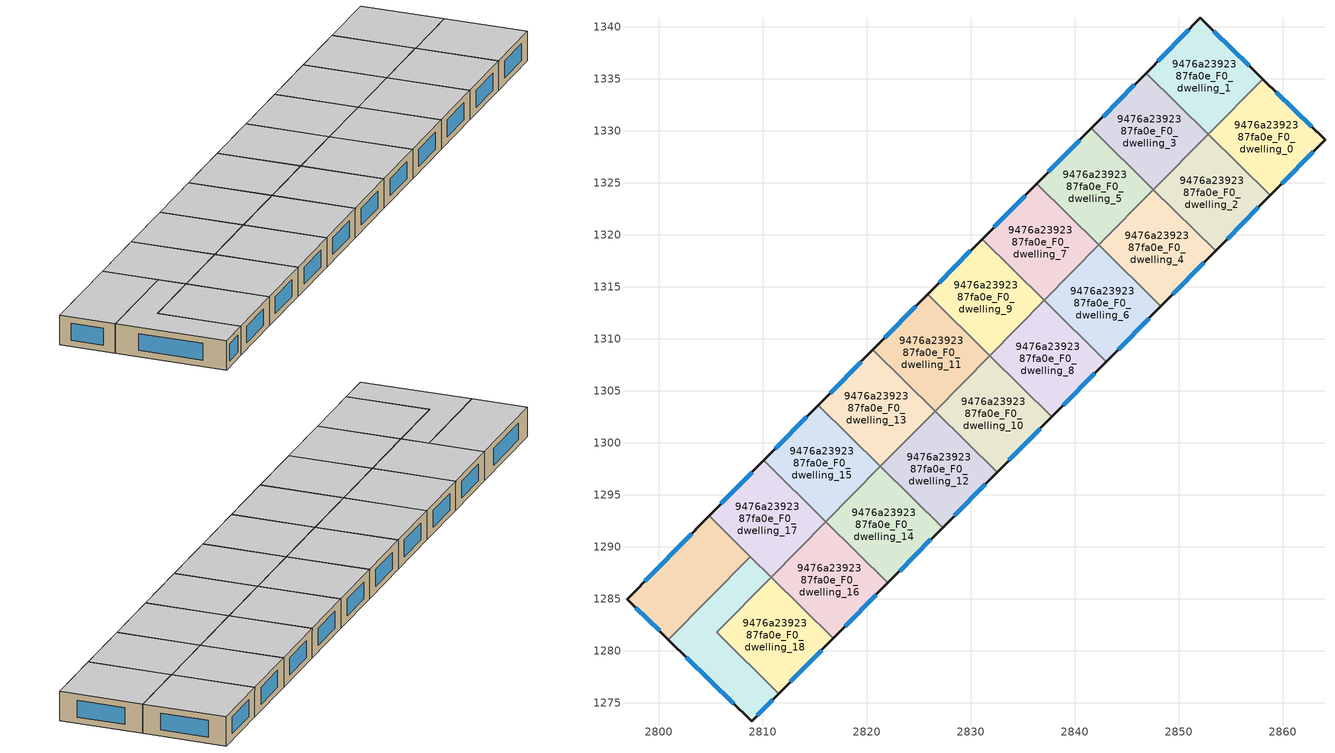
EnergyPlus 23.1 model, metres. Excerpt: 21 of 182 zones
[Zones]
9476a2392387fa0e_F0_dwelling_0
 floor ground (EU_floor_Construction): 2864.05,1329.13 2858.78,1323.78 2852.83,1329.66 2858.08,1334.98 z0
 wall outside (EU_wall_Construction): 2858.78,1323.78 2864.05,1329.13 2858.08,1334.98 z0:3
 wall to 9476a2392387fa0e_F0_dwelling_1 (EU_wall_Construction): 2858.08,1334.98 2852.83,1329.66 z0:3
 wall to 9476a2392387fa0e_F0_dwelling_2 (EU_wall_Construction): 2852.83,1329.66 2858.78,1323.78 z0:3
 window (EU_Window_Construction): 2862.77,1330.39 2859.36,1333.73 / 2859.91,1324.93 2862.93,1327.99 z0.64:2.36
 ceiling to 9476a2392387fa0e_F1_dwelling_0 (EU_floor_Construction): 2858.78,1323.78 2864.05,1329.13 2858.08,1334.98 2852.83,1329.66 z3
9476a2392387fa0e_F0_dwelling_1
 floor ground (EU_floor_Construction): 2858.08,1334.98 2852.83,1329.66 2846.84,1335.56 2852.07,1340.86 z0
 wall outside (EU_wall_Construction): 2858.08,1334.98 2852.07,1340.86 2846.84,1335.56 z0:3
 wall to 9476a2392387fa0e_F0_dwelling_3 (EU_wall_Construction): 2846.84,1335.56 2852.81,1329.67 z0:3
 wall to 9476a2392387fa0e_F0_dwelling_2 (EU_wall_Construction): 2852.81,1329.67 2852.83,1329.66 z0:3
 window (EU_Window_Construction): 2856.79,1336.24 2853.36,1339.6 / 2850.95,1339.72 2847.96,1336.69 z0.64:2.36
 ceiling to 9476a2392387fa0e_F1_dwelling_1 (EU_floor_Construction): 2852.83,1329.66 2858.08,1334.98 2852.07,1340.86 2846.84,1335.56 z3
9476a2392387fa0e_F0_dwelling_10
 floor ground (EU_floor_Construction): 2837.78,1302.49 2832.53,1297.17 2826.56,1303.06 2831.81,1308.38 z0
 wall outside (EU_wall_Construction): 2832.53,1297.17 2837.78,1302.49 z0:3
 wall to 9476a2392387fa0e_F0_dwelling_12 (EU_wall_Construction): 2826.56,1303.06 2832.53,1297.17 z0:3
 wall to 9476a2392387fa0e_F0_dwelling_11 (EU_wall_Construction): 2831.81,1308.38 2826.56,1303.06 z0:3
 wall to 9476a2392387fa0e_F0_dwelling_8 (EU_wall_Construction): 2837.78,1302.49 2831.81,1308.38 z0:3
 window (EU_Window_Construction): 2833.65,1298.31 2836.65,1301.35 z0.64:2.36
 ceiling to 9476a2392387fa0e_F1_dwelling_10 (EU_floor_Construction): 2832.53,1297.17 2837.78,1302.49 2831.81,1308.38 2826.56,1303.06 z3
9476a2392387fa0e_F0_dwelling_11
 floor ground (EU_floor_Construction): 2831.81,1308.38 2826.56,1303.06 2820.59,1308.95 2825.84,1314.27 z0
 wall outside (EU_wall_Construction): 2825.84,1314.27 2820.59,1308.95 z0:3
 wall to 9476a2392387fa0e_F0_dwelling_13 (EU_wall_Construction): 2820.59,1308.95 2826.56,1303.06 z0:3
 wall to 9476a2392387fa0e_F0_dwelling_9 (EU_wall_Construction): 2831.81,1308.38 2825.84,1314.27 z0:3
 window (EU_Window_Construction): 2824.71,1313.13 2821.71,1310.09 z0.64:2.36
 ceiling to 9476a2392387fa0e_F1_dwelling_11 (EU_floor_Construction): 2826.56,1303.06 2831.81,1308.38 2825.84,1314.27 2820.59,1308.95 z3
9476a2392387fa0e_F0_dwelling_12
 floor ground (EU_floor_Construction): 2832.53,1297.17 2827.28,1291.85 2821.31,1297.74 2826.56,1303.06 z0
 wall outside (EU_wall_Construction): 2827.28,1291.85 2832.53,1297.17 z0:3
 wall to 9476a2392387fa0e_F0_dwelling_13 (EU_wall_Construction): 2826.56,1303.06 2821.31,1297.74 z0:3
 wall to 9476a2392387fa0e_F0_dwelling_14 (EU_wall_Construction): 2821.31,1297.74 2827.28,1291.85 z0:3
 window (EU_Window_Construction): 2828.4,1292.99 2831.4,1296.03 z0.64:2.36
 ceiling to 9476a2392387fa0e_F1_dwelling_12 (EU_floor_Construction): 2827.28,1291.85 2832.53,1297.17 2826.56,1303.06 2821.31,1297.74 z3
9476a2392387fa0e_F0_dwelling_13
 floor ground (EU_floor_Construction): 2826.56,1303.06 2821.31,1297.74 2815.34,1303.63 2820.59,1308.95 z0
 wall outside (EU_wall_Construction): 2820.59,1308.95 2815.34,1303.63 z0:3
 wall to 9476a2392387fa0e_F0_dwelling_15 (EU_wall_Construction): 2815.34,1303.63 2821.31,1297.74 z0:3
 window (EU_Window_Construction): 2819.46,1307.81 2816.46,1304.77 z0.64:2.36
 ceiling to 9476a2392387fa0e_F1_dwelling_13 (EU_floor_Construction): 2821.31,1297.74 2826.56,1303.06 2820.59,1308.95 2815.34,1303.63 z3
9476a2392387fa0e_F0_dwelling_14
 floor ground (EU_floor_Construction): 2827.28,1291.85 2822.03,1286.53 2816.06,1292.42 2821.31,1297.74 z0
 wall outside (EU_wall_Construction): 2822.03,1286.53 2827.28,1291.85 z0:3
 wall to 9476a2392387fa0e_F0_dwelling_16 (EU_wall_Construction): 2816.06,1292.42 2822.03,1286.53 z0:3
 wall to 9476a2392387fa0e_F0_dwelling_15 (EU_wall_Construction): 2821.31,1297.74 2816.06,1292.42 z0:3
 window (EU_Window_Construction): 2823.15,1287.67 2826.15,1290.71 z0.64:2.36
 ceiling to 9476a2392387fa0e_F1_dwelling_14 (EU_floor_Construction): 2822.03,1286.53 2827.28,1291.85 2821.31,1297.74 2816.06,1292.42 z3
9476a2392387fa0e_F0_dwelling_15
 floor ground (EU_floor_Construction): 2821.31,1297.74 2816.06,1292.42 2810.09,1298.31 2815.34,1303.63 z0
 wall outside (EU_wall_Construction): 2815.34,1303.63 2810.09,1298.31 z0:3
 wall to 9476a2392387fa0e_F0_dwelling_17 (EU_wall_Construction): 2810.09,1298.31 2816.06,1292.42 z0:3
 window (EU_Window_Construction): 2814.21,1302.49 2811.21,1299.45 z0.64:2.36
 ceiling to 9476a2392387fa0e_F1_dwelling_15 (EU_floor_Construction): 2816.06,1292.42 2821.31,1297.74 2815.34,1303.63 2810.09,1298.31 z3
9476a2392387fa0e_F0_dwelling_16
 floor ground (EU_floor_Construction): 2822.03,1286.53 2816.78,1281.21 2810.81,1287.1 2816.06,1292.42 z0
 wall outside (EU_wall_Construction): 2816.78,1281.21 2822.03,1286.53 z0:3
 wall to 9476a2392387fa0e_F0_dwelling_17 (EU_wall_Construction): 2816.06,1292.42 2810.81,1287.1 z0:3
 wall to 9476a2392387fa0e_F0_dwelling_18 (EU_wall_Construction): 2810.81,1287.1 2816.78,1281.21 z0:3
 window (EU_Window_Construction): 2817.9,1282.35 2820.9,1285.39 z0.64:2.36
 ceiling to 9476a2392387fa0e_F1_dwelling_16 (EU_floor_Construction): 2816.78,1281.21 2822.03,1286.53 2816.06,1292.42 2810.81,1287.1 z3
9476a2392387fa0e_F0_dwelling_17
 floor ground (EU_floor_Construction): 2816.06,1292.42 2810.81,1287.1 2804.84,1292.99 2810.09,1298.31 z0
 wall outside (EU_wall_Construction): 2810.09,1298.31 2804.84,1292.99 z0:3
 wall to 9476a2392387fa0e_F0_dwelling_20 (EU_wall_Construction): 2804.84,1292.99 2808.81,1289.07 z0:3
 wall to 9476a2392387fa0e_F0_dwelling_19 (EU_wall_Construction): 2808.81,1289.07 2810.81,1287.1 z0:3
 window (EU_Window_Construction): 2808.96,1297.17 2805.96,1294.13 z0.64:2.36
 ceiling to 9476a2392387fa0e_F1_dwelling_17 (EU_floor_Construction): 2810.81,1287.1 2816.06,1292.42 2810.09,1298.31 2804.84,1292.99 z3
9476a2392387fa0e_F0_dwelling_18
 floor ground (EU_floor_Construction): 2816.78,1281.21 2811.53,1275.89 2805.56,1281.78 2810.81,1287.1 z0
 wall outside (EU_wall_Construction): 2811.53,1275.89 2816.78,1281.21 z0:3
 wall to 9476a2392387fa0e_F0_dwelling_19 (EU_wall_Construction): 2810.81,1287.1 2805.56,1281.78 2811.53,1275.89 z0:3
 window (EU_Window_Construction): 2812.66,1277.03 2815.66,1280.07 z0.64:2.36
 ceiling to 9476a2392387fa0e_F1_dwelling_18 (EU_floor_Construction): 2811.53,1275.89 2816.78,1281.21 2810.81,1287.1 2805.56,1281.78 z3
9476a2392387fa0e_F0_dwelling_19
 floor ground (EU_floor_Construction): 2810.81,1287.1 2805.56,1281.78 2811.53,1275.89 2808.93,1273.25 2800.93,1281.08 2808.81,1289.07 z0
 wall outside (EU_wall_Construction): 2800.93,1281.08 2808.93,1273.25 2811.53,1275.89 z0:3
 wall to 9476a2392387fa0e_F0_dwelling_20 (EU_wall_Construction): 2808.81,1289.07 2800.93,1281.08 z0:3
 window (EU_Window_Construction): 2809.49,1273.81 2810.97,1275.32 / 2802.64,1279.4 2807.22,1274.93 z0.64:2.36
 ceiling to 9476a2392387fa0e_F1_dwelling_19 (EU_floor_Construction): 2808.93,1273.25 2811.53,1275.89 2805.56,1281.78 2810.81,1287.1 2808.81,1289.07 2800.93,1281.08 z3
9476a2392387fa0e_F0_dwelling_2
 floor ground (EU_floor_Construction): 2858.78,1323.78 2853.53,1318.46 2847.56,1324.35 2852.81,1329.67 z0
 wall outside (EU_wall_Construction): 2853.53,1318.46 2858.78,1323.78 z0:3
 wall to 9476a2392387fa0e_F0_dwelling_4 (EU_wall_Construction): 2847.56,1324.35 2853.53,1318.46 z0:3
 wall to 9476a2392387fa0e_F0_dwelling_3 (EU_wall_Construction): 2852.81,1329.67 2847.56,1324.35 z0:3
 window (EU_Window_Construction): 2854.65,1319.6 2857.66,1322.64 z0.64:2.36
 ceiling to 9476a2392387fa0e_F1_dwelling_2 (EU_floor_Construction): 2853.53,1318.46 2858.78,1323.78 2852.81,1329.67 2847.56,1324.35 z3
9476a2392387fa0e_F0_dwelling_20
 floor ground (EU_floor_Construction): 2808.81,1289.07 2800.93,1281.08 2796.94,1284.99 2804.84,1292.99 z0
 wall outside (EU_wall_Construction): 2804.84,1292.99 2796.94,1284.99 2800.93,1281.08 z0:3
 window (EU_Window_Construction): 2797.8,1284.15 2800.08,1281.92 / 2803.15,1291.27 2798.63,1286.7 z0.64:2.36
 ceiling to 9476a2392387fa0e_F1_dwelling_20 (EU_floor_Construction): 2800.93,1281.08 2808.81,1289.07 2804.84,1292.99 2796.94,1284.99 z3
9476a2392387fa0e_F0_dwelling_3
 floor ground (EU_floor_Construction): 2852.81,1329.67 2847.56,1324.35 2841.59,1330.24 2846.84,1335.56 z0
 wall outside (EU_wall_Construction): 2846.84,1335.56 2841.59,1330.24 z0:3
 wall to 9476a2392387fa0e_F0_dwelling_5 (EU_wall_Construction): 2841.59,1330.24 2847.56,1324.35 z0:3
 window (EU_Window_Construction): 2845.72,1334.42 2842.72,1331.38 z0.64:2.36
 ceiling to 9476a2392387fa0e_F1_dwelling_3 (EU_floor_Construction): 2847.56,1324.35 2852.81,1329.67 2846.84,1335.56 2841.59,1330.24 z3
9476a2392387fa0e_F0_dwelling_4
 floor ground (EU_floor_Construction): 2853.53,1318.46 2848.28,1313.14 2842.31,1319.03 2847.56,1324.35 z0
 wall outside (EU_wall_Construction): 2848.28,1313.14 2853.53,1318.46 z0:3
 wall to 9476a2392387fa0e_F0_dwelling_6 (EU_wall_Construction): 2842.31,1319.03 2848.28,1313.14 z0:3
 wall to 9476a2392387fa0e_F0_dwelling_5 (EU_wall_Construction): 2847.56,1324.35 2842.31,1319.03 z0:3
 window (EU_Window_Construction): 2849.4,1314.28 2852.4,1317.32 z0.64:2.36
 ceiling to 9476a2392387fa0e_F1_dwelling_4 (EU_floor_Construction): 2848.28,1313.14 2853.53,1318.46 2847.56,1324.35 2842.31,1319.03 z3
9476a2392387fa0e_F0_dwelling_5
 floor ground (EU_floor_Construction): 2847.56,1324.35 2842.31,1319.03 2836.34,1324.91 2841.59,1330.24 z0
 wall outside (EU_wall_Construction): 2841.59,1330.24 2836.34,1324.91 z0:3
 wall to 9476a2392387fa0e_F0_dwelling_7 (EU_wall_Construction): 2836.34,1324.91 2842.31,1319.03 z0:3
 window (EU_Window_Construction): 2840.47,1329.1 2837.46,1326.05 z0.64:2.36
 ceiling to 9476a2392387fa0e_F1_dwelling_5 (EU_floor_Construction): 2842.31,1319.03 2847.56,1324.35 2841.59,1330.24 2836.34,1324.91 z3
9476a2392387fa0e_F0_dwelling_6
 floor ground (EU_floor_Construction): 2848.28,1313.14 2843.03,1307.82 2837.06,1313.7 2842.31,1319.03 z0
 wall outside (EU_wall_Construction): 2843.03,1307.82 2848.28,1313.14 z0:3
 wall to 9476a2392387fa0e_F0_dwelling_8 (EU_wall_Construction): 2837.06,1313.7 2843.03,1307.82 z0:3
 wall to 9476a2392387fa0e_F0_dwelling_7 (EU_wall_Construction): 2842.31,1319.03 2837.06,1313.7 z0:3
 window (EU_Window_Construction): 2844.15,1308.96 2847.15,1312 z0.64:2.36
 ceiling to 9476a2392387fa0e_F1_dwelling_6 (EU_floor_Construction): 2843.03,1307.82 2848.28,1313.14 2842.31,1319.03 2837.06,1313.7 z3
9476a2392387fa0e_F0_dwelling_7
 floor ground (EU_floor_Construction): 2842.31,1319.03 2837.06,1313.7 2831.09,1319.59 2836.34,1324.91 z0
 wall outside (EU_wall_Construction): 2836.34,1324.91 2831.09,1319.59 z0:3
 wall to 9476a2392387fa0e_F0_dwelling_9 (EU_wall_Construction): 2831.09,1319.59 2837.06,1313.7 z0:3
 window (EU_Window_Construction): 2835.22,1323.77 2832.21,1320.73 z0.64:2.36
 ceiling to 9476a2392387fa0e_F1_dwelling_7 (EU_floor_Construction): 2837.06,1313.7 2842.31,1319.03 2836.34,1324.91 2831.09,1319.59 z3
9476a2392387fa0e_F0_dwelling_8
 floor ground (EU_floor_Construction): 2843.03,1307.82 2837.78,1302.49 2831.81,1308.38 2837.06,1313.7 z0
 wall outside (EU_wall_Construction): 2837.78,1302.49 2843.03,1307.82 z0:3
 wall to 9476a2392387fa0e_F0_dwelling_9 (EU_wall_Construction): 2837.06,1313.7 2831.81,1308.38 z0:3
 window (EU_Window_Construction): 2838.9,1303.63 2841.9,1306.68 z0.64:2.36
 ceiling to 9476a2392387fa0e_F1_dwelling_8 (EU_floor_Construction): 2837.78,1302.49 2843.03,1307.82 2837.06,1313.7 2831.81,1308.38 z3
9476a2392387fa0e_F0_dwelling_9
 floor ground (EU_floor_Construction): 2837.06,1313.7 2831.81,1308.38 2825.84,1314.27 2831.09,1319.59 z0
 wall outside (EU_wall_Construction): 2831.09,1319.59 2825.84,1314.27 z0:3
 window (EU_Window_Construction): 2829.96,1318.45 2826.96,1315.41 z0.64:2.36
 ceiling to 9476a2392387fa0e_F1_dwelling_9 (EU_floor_Construction): 2831.81,1308.38 2837.06,1313.7 2831.09,1319.59 2825.84,1314.27 z3
[Building]
EU S2 Campaign: North Axis=0; Terrain=City; Solar Distribution=FullExterior
[Site:Location]
Yerevan-Zvartnots.Intl.AP: Latitude=40.15; Longitude=44.383; Time Zone=4; Elevation=854
[SizingPeriod:WeatherFileDays]
AnnualSizingPeriod: Begin Month=1; Begin Day of Month=1; End Month=12; End Day of Month=31; Day of Week for Start Day=Monday; Use Weather File Daylight Saving Period=No; Use Weather File Rain and Snow Indicators=No
[MATERIAL]
EU_InternalMass_Material: Roughness=MediumRough; Thickness=0.1; Conductivity=1; Density=1800; Specific Heat=900; Thermal Absorptance=0.9; Solar Absorptance=0.7; Visible Absorptance=0.7
[MATERIAL:NOMASS] Roughness=MediumRough; Thermal Absorptance=0.9; Solar Absorptance=0.7; Visible Absorptance=0.7
Name | Thermal Resistance
EU_wall_NoMass | 1.05043
EU_floor_NoMass | 0.478065
[WINDOWMATERIAL:SIMPLEGLAZINGSYSTEM]
EU_Window_SimpleGlazing: UFactor=2.5566; Solar Heat Gain Coefficient=0.75; Visible Transmittance=0.75
[CONSTRUCTION]
EU_wall_Construction: EU_wall_NoMass
EU_floor_Construction: EU_floor_NoMass
EU_Window_Construction: EU_Window_SimpleGlazing
EU_InternalMass_Construction: EU_InternalMass_Material
[ZONE] Type=1; Multiplier=1; Ceiling Height=autocalculate; Floor Area=autocalculate; Part of Total Floor Area=Yes
Name | Volume
9476a2392387fa0e_F0_dwelling_0 | 188.059
9476a2392387fa0e_F0_dwelling_1 | 188.047
9476a2392387fa0e_F0_dwelling_10 | 188.086
9476a2392387fa0e_F0_dwelling_11 | 188.071
9476a2392387fa0e_F0_dwelling_12 | 188.033
9476a2392387fa0e_F0_dwelling_13; 9476a2392387fa0e_F0_dwelling_15 | 188.049
9476a2392387fa0e_F0_dwelling_14; 9476a2392387fa0e_F0_dwelling_16; 9476a2392387fa0e_F0_dwelling_19 | 188.065
9476a2392387fa0e_F0_dwelling_17 | 188.064
9476a2392387fa0e_F0_dwelling_18 | 188.063
9476a2392387fa0e_F0_dwelling_2; 9476a2392387fa0e_F0_dwelling_3 | 188.058
9476a2392387fa0e_F0_dwelling_20 | 188.046
9476a2392387fa0e_F0_dwelling_4; 9476a2392387fa0e_F0_dwelling_5 | 188.057
9476a2392387fa0e_F0_dwelling_6 | 188.056
9476a2392387fa0e_F0_dwelling_7 | 188.054
9476a2392387fa0e_F0_dwelling_8 | 188.037
9476a2392387fa0e_F0_dwelling_9 | 188.053
[INTERNALMASS] Construction=EU_InternalMass_Construction
Name | Zone or ZoneList | Surface Area
9476a2392387fa0e_F0_dwelling_0_EU_InternalMass | 9476a2392387fa0e_F0_dwelling_0 | 62.6872
9476a2392387fa0e_F0_dwelling_1_EU_InternalMass | 9476a2392387fa0e_F0_dwelling_1 | 62.6819
9476a2392387fa0e_F0_dwelling_2_EU_InternalMass | 9476a2392387fa0e_F0_dwelling_2 | 62.6833
9476a2392387fa0e_F0_dwelling_3_EU_InternalMass | 9476a2392387fa0e_F0_dwelling_3 | 62.6875
9476a2392387fa0e_F0_dwelling_4_EU_InternalMass | 9476a2392387fa0e_F0_dwelling_4 | 62.6856
9476a2392387fa0e_F0_dwelling_5_EU_InternalMass | 9476a2392387fa0e_F0_dwelling_5 | 62.6855
9476a2392387fa0e_F0_dwelling_6_EU_InternalMass | 9476a2392387fa0e_F0_dwelling_6 | 62.6909
9476a2392387fa0e_F0_dwelling_7_EU_InternalMass | 9476a2392387fa0e_F0_dwelling_7 | 62.6839
9476a2392387fa0e_F0_dwelling_8_EU_InternalMass | 9476a2392387fa0e_F0_dwelling_8 | 62.679
9476a2392387fa0e_F0_dwelling_9_EU_InternalMass | 9476a2392387fa0e_F0_dwelling_9 | 62.6843
9476a2392387fa0e_F0_dwelling_10_EU_InternalMass | 9476a2392387fa0e_F0_dwelling_10 | 62.6969
9476a2392387fa0e_F0_dwelling_11_EU_InternalMass | 9476a2392387fa0e_F0_dwelling_11 | 62.6916
9476a2392387fa0e_F0_dwelling_12_EU_InternalMass | 9476a2392387fa0e_F0_dwelling_12 | 62.6834
9476a2392387fa0e_F0_dwelling_13_EU_InternalMass | 9476a2392387fa0e_F0_dwelling_13 | 62.6833
9476a2392387fa0e_F0_dwelling_14_EU_InternalMass | 9476a2392387fa0e_F0_dwelling_14 | 62.6857
9476a2392387fa0e_F0_dwelling_15_EU_InternalMass | 9476a2392387fa0e_F0_dwelling_15 | 62.683
9476a2392387fa0e_F0_dwelling_16_EU_InternalMass | 9476a2392387fa0e_F0_dwelling_16 | 62.6883
9476a2392387fa0e_F0_dwelling_17_EU_InternalMass | 9476a2392387fa0e_F0_dwelling_17 | 62.6893
9476a2392387fa0e_F0_dwelling_18_EU_InternalMass | 9476a2392387fa0e_F0_dwelling_18 | 62.6877
9476a2392387fa0e_F0_dwelling_19_EU_InternalMass | 9476a2392387fa0e_F0_dwelling_19 | 62.6883
9476a2392387fa0e_F0_dwelling_20_EU_InternalMass | 9476a2392387fa0e_F0_dwelling_20 | 62.6838
[OTHEREQUIPMENT] Fuel Type=Electricity; Design Level Calculation Method=Watts/Area; Power per Zone Floor Area=1; Fraction Latent=0; Fraction Radiant=0; Fraction Lost=0; Carbon Dioxide Generation Rate=0; EndUse Subcategory=EU_Step8_InternalGains
Name | Zone or ZoneList or Space or SpaceList | Schedule
EU_Step8_InternalGain_9476a2392387fa0e_F0_dwelling_0_f000 | 9476a2392387fa0e_F0_dwelling_0 | EU_Step8_GainSchedule_9476a2392387fa0e_F0_dwelling_0_f000
EU_Step8_InternalGain_9476a2392387fa0e_F0_dwelling_1_f000 | 9476a2392387fa0e_F0_dwelling_1 | EU_Step8_GainSchedule_9476a2392387fa0e_F0_dwelling_1_f000
EU_Step8_InternalGain_9476a2392387fa0e_F0_dwelling_2_f000 | 9476a2392387fa0e_F0_dwelling_2 | EU_Step8_GainSchedule_9476a2392387fa0e_F0_dwelling_2_f000
EU_Step8_InternalGain_9476a2392387fa0e_F0_dwelling_3_f000 | 9476a2392387fa0e_F0_dwelling_3 | EU_Step8_GainSchedule_9476a2392387fa0e_F0_dwelling_3_f000
EU_Step8_InternalGain_9476a2392387fa0e_F0_dwelling_4_f000 | 9476a2392387fa0e_F0_dwelling_4 | EU_Step8_GainSchedule_9476a2392387fa0e_F0_dwelling_4_f000
EU_Step8_InternalGain_9476a2392387fa0e_F0_dwelling_5_f000 | 9476a2392387fa0e_F0_dwelling_5 | EU_Step8_GainSchedule_9476a2392387fa0e_F0_dwelling_5_f000
EU_Step8_InternalGain_9476a2392387fa0e_F0_dwelling_6_f000 | 9476a2392387fa0e_F0_dwelling_6 | EU_Step8_GainSchedule_9476a2392387fa0e_F0_dwelling_6_f000
EU_Step8_InternalGain_9476a2392387fa0e_F0_dwelling_7_f000 | 9476a2392387fa0e_F0_dwelling_7 | EU_Step8_GainSchedule_9476a2392387fa0e_F0_dwelling_7_f000
EU_Step8_InternalGain_9476a2392387fa0e_F0_dwelling_8_f000 | 9476a2392387fa0e_F0_dwelling_8 | EU_Step8_GainSchedule_9476a2392387fa0e_F0_dwelling_8_f000
EU_Step8_InternalGain_9476a2392387fa0e_F0_dwelling_9_f000 | 9476a2392387fa0e_F0_dwelling_9 | EU_Step8_GainSchedule_9476a2392387fa0e_F0_dwelling_9_f000
EU_Step8_InternalGain_9476a2392387fa0e_F0_dwelling_10_f000 | 9476a2392387fa0e_F0_dwelling_10 | EU_Step8_GainSchedule_9476a2392387fa0e_F0_dwelling_10_f000
EU_Step8_InternalGain_9476a2392387fa0e_F0_dwelling_11_f000 | 9476a2392387fa0e_F0_dwelling_11 | EU_Step8_GainSchedule_9476a2392387fa0e_F0_dwelling_11_f000
EU_Step8_InternalGain_9476a2392387fa0e_F0_dwelling_12_f000 | 9476a2392387fa0e_F0_dwelling_12 | EU_Step8_GainSchedule_9476a2392387fa0e_F0_dwelling_12_f000
EU_Step8_InternalGain_9476a2392387fa0e_F0_dwelling_13_f000 | 9476a2392387fa0e_F0_dwelling_13 | EU_Step8_GainSchedule_9476a2392387fa0e_F0_dwelling_13_f000
EU_Step8_InternalGain_9476a2392387fa0e_F0_dwelling_14_f000 | 9476a2392387fa0e_F0_dwelling_14 | EU_Step8_GainSchedule_9476a2392387fa0e_F0_dwelling_14_f000
EU_Step8_InternalGain_9476a2392387fa0e_F0_dwelling_15_f000 | 9476a2392387fa0e_F0_dwelling_15 | EU_Step8_GainSchedule_9476a2392387fa0e_F0_dwelling_15_f000
EU_Step8_InternalGain_9476a2392387fa0e_F0_dwelling_16_f000 | 9476a2392387fa0e_F0_dwelling_16 | EU_Step8_GainSchedule_9476a2392387fa0e_F0_dwelling_16_f000
EU_Step8_InternalGain_9476a2392387fa0e_F0_dwelling_17_f000 | 9476a2392387fa0e_F0_dwelling_17 | EU_Step8_GainSchedule_9476a2392387fa0e_F0_dwelling_17_f000
EU_Step8_InternalGain_9476a2392387fa0e_F0_dwelling_18_f000 | 9476a2392387fa0e_F0_dwelling_18 | EU_Step8_GainSchedule_9476a2392387fa0e_F0_dwelling_18_f000
EU_Step8_InternalGain_9476a2392387fa0e_F0_dwelling_19_f000 | 9476a2392387fa0e_F0_dwelling_19 | EU_Step8_GainSchedule_9476a2392387fa0e_F0_dwelling_19_f000
EU_Step8_InternalGain_9476a2392387fa0e_F0_dwelling_20_f000 | 9476a2392387fa0e_F0_dwelling_20 | EU_Step8_GainSchedule_9476a2392387fa0e_F0_dwelling_20_f000
[ZONEVENTILATION:DESIGNFLOWRATE] Schedule=EU_AlwaysOn; Design Flow Rate Calculation Method=AirChanges/Hour; Air Changes per Hour=0.557805; Ventilation Type=Natural; Fan Pressure Rise=0; Fan Total Efficiency=1; Constant Term Coefficient=1; Temperature Term Coefficient=0; Velocity Term Coefficient=0; Velocity Squared Term Coefficient=0; Minimum Indoor Temperature=-100; Maximum Indoor Temperature=100; Delta Temperature=-100; Minimum Outdoor Temperature=-100; Maximum Outdoor Temperature=100; Maximum Wind Speed=40
Name | Zone or ZoneList or Space or SpaceList
EU_ConstantAir_9476a2392387fa0e_F0_dwelling_0 | 9476a2392387fa0e_F0_dwelling_0
EU_ConstantAir_9476a2392387fa0e_F0_dwelling_1 | 9476a2392387fa0e_F0_dwelling_1
EU_ConstantAir_9476a2392387fa0e_F0_dwelling_2 | 9476a2392387fa0e_F0_dwelling_2
EU_ConstantAir_9476a2392387fa0e_F0_dwelling_3 | 9476a2392387fa0e_F0_dwelling_3
EU_ConstantAir_9476a2392387fa0e_F0_dwelling_4 | 9476a2392387fa0e_F0_dwelling_4
EU_ConstantAir_9476a2392387fa0e_F0_dwelling_5 | 9476a2392387fa0e_F0_dwelling_5
EU_ConstantAir_9476a2392387fa0e_F0_dwelling_6 | 9476a2392387fa0e_F0_dwelling_6
EU_ConstantAir_9476a2392387fa0e_F0_dwelling_7 | 9476a2392387fa0e_F0_dwelling_7
EU_ConstantAir_9476a2392387fa0e_F0_dwelling_8 | 9476a2392387fa0e_F0_dwelling_8
EU_ConstantAir_9476a2392387fa0e_F0_dwelling_9 | 9476a2392387fa0e_F0_dwelling_9
EU_ConstantAir_9476a2392387fa0e_F0_dwelling_10 | 9476a2392387fa0e_F0_dwelling_10
EU_ConstantAir_9476a2392387fa0e_F0_dwelling_11 | 9476a2392387fa0e_F0_dwelling_11
EU_ConstantAir_9476a2392387fa0e_F0_dwelling_12 | 9476a2392387fa0e_F0_dwelling_12
EU_ConstantAir_9476a2392387fa0e_F0_dwelling_13 | 9476a2392387fa0e_F0_dwelling_13
EU_ConstantAir_9476a2392387fa0e_F0_dwelling_14 | 9476a2392387fa0e_F0_dwelling_14
EU_ConstantAir_9476a2392387fa0e_F0_dwelling_15 | 9476a2392387fa0e_F0_dwelling_15
EU_ConstantAir_9476a2392387fa0e_F0_dwelling_16 | 9476a2392387fa0e_F0_dwelling_16
EU_ConstantAir_9476a2392387fa0e_F0_dwelling_17 | 9476a2392387fa0e_F0_dwelling_17
EU_ConstantAir_9476a2392387fa0e_F0_dwelling_18 | 9476a2392387fa0e_F0_dwelling_18
EU_ConstantAir_9476a2392387fa0e_F0_dwelling_19 | 9476a2392387fa0e_F0_dwelling_19
EU_ConstantAir_9476a2392387fa0e_F0_dwelling_20 | 9476a2392387fa0e_F0_dwelling_20
[HVACTEMPLATE:THERMOSTAT] Constant Heating Setpoint=20; Constant Cooling Setpoint=50
EU_HeatOnly_9476a2392387fa0e_F0_dwelling_0; EU_HeatOnly_9476a2392387fa0e_F0_dwelling_1; EU_HeatOnly_9476a2392387fa0e_F0_dwelling_2; EU_HeatOnly_9476a2392387fa0e_F0_dwelling_3; EU_HeatOnly_9476a2392387fa0e_F0_dwelling_4; EU_HeatOnly_9476a2392387fa0e_F0_dwelling_5; EU_HeatOnly_9476a2392387fa0e_F0_dwelling_6; EU_HeatOnly_9476a2392387fa0e_F0_dwelling_7; EU_HeatOnly_9476a2392387fa0e_F0_dwelling_8; EU_HeatOnly_9476a2392387fa0e_F0_dwelling_9; EU_HeatOnly_9476a2392387fa0e_F0_dwelling_10; EU_HeatOnly_9476a2392387fa0e_F0_dwelling_11; EU_HeatOnly_9476a2392387fa0e_F0_dwelling_12; EU_HeatOnly_9476a2392387fa0e_F0_dwelling_13; EU_HeatOnly_9476a2392387fa0e_F0_dwelling_14; EU_HeatOnly_9476a2392387fa0e_F0_dwelling_15; EU_HeatOnly_9476a2392387fa0e_F0_dwelling_16; EU_HeatOnly_9476a2392387fa0e_F0_dwelling_17; EU_HeatOnly_9476a2392387fa0e_F0_dwelling_18; EU_HeatOnly_9476a2392387fa0e_F0_dwelling_19; EU_HeatOnly_9476a2392387fa0e_F0_dwelling_20; EU_HeatOnly_9476a2392387fa0e_F1_dwelling_0; EU_HeatOnly_9476a2392387fa0e_F1_dwelling_1; EU_HeatOnly_9476a2392387fa0e_F1_dwelling_2; EU_HeatOnly_9476a2392387fa0e_F1_dwelling_3; EU_HeatOnly_9476a2392387fa0e_F1_dwelling_4; EU_HeatOnly_9476a2392387fa0e_F1_dwelling_5; EU_HeatOnly_9476a2392387fa0e_F1_dwelling_6; EU_HeatOnly_9476a2392387fa0e_F1_dwelling_7; EU_HeatOnly_9476a2392387fa0e_F1_dwelling_8; EU_HeatOnly_9476a2392387fa0e_F1_dwelling_9; EU_HeatOnly_9476a2392387fa0e_F1_dwelling_10; EU_HeatOnly_9476a2392387fa0e_F1_dwelling_11; EU_HeatOnly_9476a2392387fa0e_F1_dwelling_12; EU_HeatOnly_9476a2392387fa0e_F1_dwelling_13; EU_HeatOnly_9476a2392387fa0e_F1_dwelling_14; EU_HeatOnly_9476a2392387fa0e_F1_dwelling_15; EU_HeatOnly_9476a2392387fa0e_F1_dwelling_16; EU_HeatOnly_9476a2392387fa0e_F1_dwelling_17; EU_HeatOnly_9476a2392387fa0e_F1_dwelling_18; EU_HeatOnly_9476a2392387fa0e_F1_dwelling_19; EU_HeatOnly_9476a2392387fa0e_F1_dwelling_20; EU_HeatOnly_9476a2392387fa0e_F2_dwelling_0; EU_HeatOnly_9476a2392387fa0e_F2_dwelling_1; EU_HeatOnly_9476a2392387fa0e_F2_dwelling_2; EU_HeatOnly_9476a2392387fa0e_F2_dwelling_3; EU_HeatOnly_9476a2392387fa0e_F2_dwelling_4; EU_HeatOnly_9476a2392387fa0e_F2_dwelling_5; EU_HeatOnly_9476a2392387fa0e_F2_dwelling_6; EU_HeatOnly_9476a2392387fa0e_F2_dwelling_7; EU_HeatOnly_9476a2392387fa0e_F2_dwelling_8; EU_HeatOnly_9476a2392387fa0e_F2_dwelling_9; EU_HeatOnly_9476a2392387fa0e_F2_dwelling_10; EU_HeatOnly_9476a2392387fa0e_F2_dwelling_11; EU_HeatOnly_9476a2392387fa0e_F2_dwelling_12; EU_HeatOnly_9476a2392387fa0e_F2_dwelling_13; EU_HeatOnly_9476a2392387fa0e_F2_dwelling_14; EU_HeatOnly_9476a2392387fa0e_F2_dwelling_15; EU_HeatOnly_9476a2392387fa0e_F2_dwelling_16; EU_HeatOnly_9476a2392387fa0e_F2_dwelling_17; EU_HeatOnly_9476a2392387fa0e_F2_dwelling_18; EU_HeatOnly_9476a2392387fa0e_F2_dwelling_19; EU_HeatOnly_9476a2392387fa0e_F3_dwelling_0; EU_HeatOnly_9476a2392387fa0e_F3_dwelling_1; EU_HeatOnly_9476a2392387fa0e_F3_dwelling_2; EU_HeatOnly_9476a2392387fa0e_F3_dwelling_3; EU_HeatOnly_9476a2392387fa0e_F3_dwelling_4; EU_HeatOnly_9476a2392387fa0e_F3_dwelling_5; EU_HeatOnly_9476a2392387fa0e_F3_dwelling_6; EU_HeatOnly_9476a2392387fa0e_F3_dwelling_7; EU_HeatOnly_9476a2392387fa0e_F3_dwelling_8; EU_HeatOnly_9476a2392387fa0e_F3_dwelling_9; EU_HeatOnly_9476a2392387fa0e_F3_dwelling_10; EU_HeatOnly_9476a2392387fa0e_F3_dwelling_11; EU_HeatOnly_9476a2392387fa0e_F3_dwelling_12; EU_HeatOnly_9476a2392387fa0e_F3_dwelling_13; EU_HeatOnly_9476a2392387fa0e_F3_dwelling_14; EU_HeatOnly_9476a2392387fa0e_F3_dwelling_15; EU_HeatOnly_9476a2392387fa0e_F3_dwelling_16; EU_HeatOnly_9476a2392387fa0e_F3_dwelling_17; EU_HeatOnly_9476a2392387fa0e_F3_dwelling_18; EU_HeatOnly_9476a2392387fa0e_F3_dwelling_19; EU_HeatOnly_9476a2392387fa0e_F4_dwelling_0; EU_HeatOnly_9476a2392387fa0e_F4_dwelling_1; EU_HeatOnly_9476a2392387fa0e_F4_dwelling_2; EU_HeatOnly_9476a2392387fa0e_F4_dwelling_3; EU_HeatOnly_9476a2392387fa0e_F4_dwelling_4; EU_HeatOnly_9476a2392387fa0e_F4_dwelling_5; EU_HeatOnly_9476a2392387fa0e_F4_dwelling_6; EU_HeatOnly_9476a2392387fa0e_F4_dwelling_7; EU_HeatOnly_9476a2392387fa0e_F4_dwelling_8; EU_HeatOnly_9476a2392387fa0e_F4_dwelling_9; EU_HeatOnly_9476a2392387fa0e_F4_dwelling_10; EU_HeatOnly_9476a2392387fa0e_F4_dwelling_11; EU_HeatOnly_9476a2392387fa0e_F4_dwelling_12; EU_HeatOnly_9476a2392387fa0e_F4_dwelling_13; EU_HeatOnly_9476a2392387fa0e_F4_dwelling_14; EU_HeatOnly_9476a2392387fa0e_F4_dwelling_15; EU_HeatOnly_9476a2392387fa0e_F4_dwelling_16; EU_HeatOnly_9476a2392387fa0e_F4_dwelling_17; EU_HeatOnly_9476a2392387fa0e_F4_dwelling_18; EU_HeatOnly_9476a2392387fa0e_F4_dwelling_19; EU_HeatOnly_9476a2392387fa0e_F5_dwelling_0; EU_HeatOnly_9476a2392387fa0e_F5_dwelling_1; EU_HeatOnly_9476a2392387fa0e_F5_dwelling_2; EU_HeatOnly_9476a2392387fa0e_F5_dwelling_3; EU_HeatOnly_9476a2392387fa0e_F5_dwelling_4; EU_HeatOnly_9476a2392387fa0e_F5_dwelling_5; EU_HeatOnly_9476a2392387fa0e_F5_dwelling_6; EU_HeatOnly_9476a2392387fa0e_F5_dwelling_7; EU_HeatOnly_9476a2392387fa0e_F5_dwelling_8; EU_HeatOnly_9476a2392387fa0e_F5_dwelling_9; EU_HeatOnly_9476a2392387fa0e_F5_dwelling_10; EU_HeatOnly_9476a2392387fa0e_F5_dwelling_11; EU_HeatOnly_9476a2392387fa0e_F5_dwelling_12; EU_HeatOnly_9476a2392387fa0e_F5_dwelling_13; EU_HeatOnly_9476a2392387fa0e_F5_dwelling_14; EU_HeatOnly_9476a2392387fa0e_F5_dwelling_15; EU_HeatOnly_9476a2392387fa0e_F5_dwelling_16; EU_HeatOnly_9476a2392387fa0e_F5_dwelling_17; EU_HeatOnly_9476a2392387fa0e_F5_dwelling_18; EU_HeatOnly_9476a2392387fa0e_F5_dwelling_19; EU_HeatOnly_9476a2392387fa0e_F6_dwelling_0; EU_HeatOnly_9476a2392387fa0e_F6_dwelling_1; EU_HeatOnly_9476a2392387fa0e_F6_dwelling_2; EU_HeatOnly_9476a2392387fa0e_F6_dwelling_3; EU_HeatOnly_9476a2392387fa0e_F6_dwelling_4; EU_HeatOnly_9476a2392387fa0e_F6_dwelling_5; EU_HeatOnly_9476a2392387fa0e_F6_dwelling_6; EU_HeatOnly_9476a2392387fa0e_F6_dwelling_7; EU_HeatOnly_9476a2392387fa0e_F6_dwelling_8; EU_HeatOnly_9476a2392387fa0e_F6_dwelling_9; EU_HeatOnly_9476a2392387fa0e_F6_dwelling_10; EU_HeatOnly_9476a2392387fa0e_F6_dwelling_11; EU_HeatOnly_9476a2392387fa0e_F6_dwelling_12; EU_HeatOnly_9476a2392387fa0e_F6_dwelling_13; EU_HeatOnly_9476a2392387fa0e_F6_dwelling_14; EU_HeatOnly_9476a2392387fa0e_F6_dwelling_15; EU_HeatOnly_9476a2392387fa0e_F6_dwelling_16; EU_HeatOnly_9476a2392387fa0e_F6_dwelling_17; EU_HeatOnly_9476a2392387fa0e_F6_dwelling_18; EU_HeatOnly_9476a2392387fa0e_F6_dwelling_19; EU_HeatOnly_9476a2392387fa0e_F7_dwelling_0; EU_HeatOnly_9476a2392387fa0e_F7_dwelling_1; EU_HeatOnly_9476a2392387fa0e_F7_dwelling_2; EU_HeatOnly_9476a2392387fa0e_F7_dwelling_3; EU_HeatOnly_9476a2392387fa0e_F7_dwelling_4; EU_HeatOnly_9476a2392387fa0e_F7_dwelling_5; EU_HeatOnly_9476a2392387fa0e_F7_dwelling_6; EU_HeatOnly_9476a2392387fa0e_F7_dwelling_7; EU_HeatOnly_9476a2392387fa0e_F7_dwelling_8; EU_HeatOnly_9476a2392387fa0e_F7_dwelling_9; EU_HeatOnly_9476a2392387fa0e_F7_dwelling_10; EU_HeatOnly_9476a2392387fa0e_F7_dwelling_11; EU_HeatOnly_9476a2392387fa0e_F7_dwelling_12; EU_HeatOnly_9476a2392387fa0e_F7_dwelling_13; EU_HeatOnly_9476a2392387fa0e_F7_dwelling_14; EU_HeatOnly_9476a2392387fa0e_F7_dwelling_15; EU_HeatOnly_9476a2392387fa0e_F7_dwelling_16; EU_HeatOnly_9476a2392387fa0e_F7_dwelling_17; EU_HeatOnly_9476a2392387fa0e_F7_dwelling_18; EU_HeatOnly_9476a2392387fa0e_F7_dwelling_19; EU_HeatOnly_9476a2392387fa0e_F8_dwelling_0; EU_HeatOnly_9476a2392387fa0e_F8_dwelling_1; EU_HeatOnly_9476a2392387fa0e_F8_dwelling_2; EU_HeatOnly_9476a2392387fa0e_F8_dwelling_3; EU_HeatOnly_9476a2392387fa0e_F8_dwelling_4; EU_HeatOnly_9476a2392387fa0e_F8_dwelling_5; EU_HeatOnly_9476a2392387fa0e_F8_dwelling_6; EU_HeatOnly_9476a2392387fa0e_F8_dwelling_7; EU_HeatOnly_9476a2392387fa0e_F8_dwelling_8; EU_HeatOnly_9476a2392387fa0e_F8_dwelling_9; EU_HeatOnly_9476a2392387fa0e_F8_dwelling_10; EU_HeatOnly_9476a2392387fa0e_F8_dwelling_11; EU_HeatOnly_9476a2392387fa0e_F8_dwelling_12; EU_HeatOnly_9476a2392387fa0e_F8_dwelling_13; EU_HeatOnly_9476a2392387fa0e_F8_dwelling_14; EU_HeatOnly_9476a2392387fa0e_F8_dwelling_15; EU_HeatOnly_9476a2392387fa0e_F8_dwelling_16; EU_HeatOnly_9476a2392387fa0e_F8_dwelling_17; EU_HeatOnly_9476a2392387fa0e_F8_dwelling_18; EU_HeatOnly_9476a2392387fa0e_F8_dwelling_19
[HVACTEMPLATE:ZONE:IDEALLOADSAIRSYSTEM] System Availability Schedule=EU_AlwaysOn; Maximum Heating Supply Air Temperature=50; Minimum Cooling Supply Air Temperature=13; Maximum Heating Supply Air Humidity Ratio=0.0156; Minimum Cooling Supply Air Humidity Ratio=0.0077; Heating Limit=NoLimit; Cooling Limit=NoLimit; Heating Availability Schedule=EU_AlwaysOn; Cooling Availability Schedule=EU_CoolingOff; Dehumidification Control Type=ConstantSensibleHeatRatio; Cooling Sensible Heat Ratio=0.7; Dehumidification Setpoint=60; Humidification Control Type=None; Humidification Setpoint=30; Outdoor Air Method=None; Outdoor Air Flow Rate per Person=0.00944; Outdoor Air Flow Rate per Zone Floor Area=0; Outdoor Air Flow Rate per Zone=0; Demand Controlled Ventilation Type=None; Outdoor Air Economizer Type=NoEconomizer; Heat Recovery Type=None; Sensible Heat Recovery Effectiveness=0.7; Latent Heat Recovery Effectiveness=0.65
Name | Template Thermostat
9476a2392387fa0e_F0_dwelling_0 | EU_HeatOnly_9476a2392387fa0e_F0_dwelling_0
9476a2392387fa0e_F0_dwelling_1 | EU_HeatOnly_9476a2392387fa0e_F0_dwelling_1
9476a2392387fa0e_F0_dwelling_2 | EU_HeatOnly_9476a2392387fa0e_F0_dwelling_2
9476a2392387fa0e_F0_dwelling_3 | EU_HeatOnly_9476a2392387fa0e_F0_dwelling_3
9476a2392387fa0e_F0_dwelling_4 | EU_HeatOnly_9476a2392387fa0e_F0_dwelling_4
9476a2392387fa0e_F0_dwelling_5 | EU_HeatOnly_9476a2392387fa0e_F0_dwelling_5
9476a2392387fa0e_F0_dwelling_6 | EU_HeatOnly_9476a2392387fa0e_F0_dwelling_6
9476a2392387fa0e_F0_dwelling_7 | EU_HeatOnly_9476a2392387fa0e_F0_dwelling_7
9476a2392387fa0e_F0_dwelling_8 | EU_HeatOnly_9476a2392387fa0e_F0_dwelling_8
9476a2392387fa0e_F0_dwelling_9 | EU_HeatOnly_9476a2392387fa0e_F0_dwelling_9
9476a2392387fa0e_F0_dwelling_10 | EU_HeatOnly_9476a2392387fa0e_F0_dwelling_10
9476a2392387fa0e_F0_dwelling_11 | EU_HeatOnly_9476a2392387fa0e_F0_dwelling_11
9476a2392387fa0e_F0_dwelling_12 | EU_HeatOnly_9476a2392387fa0e_F0_dwelling_12
9476a2392387fa0e_F0_dwelling_13 | EU_HeatOnly_9476a2392387fa0e_F0_dwelling_13
9476a2392387fa0e_F0_dwelling_14 | EU_HeatOnly_9476a2392387fa0e_F0_dwelling_14
9476a2392387fa0e_F0_dwelling_15 | EU_HeatOnly_9476a2392387fa0e_F0_dwelling_15
9476a2392387fa0e_F0_dwelling_16 | EU_HeatOnly_9476a2392387fa0e_F0_dwelling_16
9476a2392387fa0e_F0_dwelling_17 | EU_HeatOnly_9476a2392387fa0e_F0_dwelling_17
9476a2392387fa0e_F0_dwelling_18 | EU_HeatOnly_9476a2392387fa0e_F0_dwelling_18
9476a2392387fa0e_F0_dwelling_19 | EU_HeatOnly_9476a2392387fa0e_F0_dwelling_19
9476a2392387fa0e_F0_dwelling_20 | EU_HeatOnly_9476a2392387fa0e_F0_dwelling_20
[SIZING:ZONE] Zone Cooling Design Supply Air Temperature Input Method=SupplyAirTemperature; Zone Cooling Design Supply Air Temperature=13; Zone Heating Design Supply Air Temperature Input Method=SupplyAirTemperature; Zone Heating Design Supply Air Temperature=50; Zone Cooling Design Supply Air Humidity Ratio=0.008; Zone Heating Design Supply Air Humidity Ratio=0.008; Cooling Design Air Flow Method=DesignDay; Cooling Design Air Flow Rate=0; Cooling Minimum Air Flow per Zone Floor Area=0.000762; Cooling Minimum Air Flow=0; Cooling Minimum Air Flow Fraction=0.2; Heating Design Air Flow Method=DesignDay; Heating Design Air Flow Rate=0; Heating Maximum Air Flow per Zone Floor Area=0.002032; Heating Maximum Air Flow=0.141576; Heating Maximum Air Flow Fraction=0.3; Account for Dedicated Outdoor Air System=No; Dedicated Outdoor Air System Control Strategy=NeutralSupplyAir; Dedicated Outdoor Air Low Setpoint Temperature for Design=autosize; Dedicated Outdoor Air High Setpoint Temperature for Design=autosize; Zone Load Sizing Method=Sensible Load Only No Latent Load; Zone Latent Cooling Design Supply Air Humidity Ratio Input Method=HumidityRatioDifference; Zone Cooling Design Supply Air Humidity Ratio Difference=0.005; Zone Latent Heating Design Supply Air Humidity Ratio Input Method=HumidityRatioDifference; Zone Humidification Design Supply Air Humidity Ratio Difference=0.005
9476a2392387fa0e_F0_dwelling_0; 9476a2392387fa0e_F0_dwelling_1; 9476a2392387fa0e_F0_dwelling_2; 9476a2392387fa0e_F0_dwelling_3; 9476a2392387fa0e_F0_dwelling_4; 9476a2392387fa0e_F0_dwelling_5; 9476a2392387fa0e_F0_dwelling_6; 9476a2392387fa0e_F0_dwelling_7; 9476a2392387fa0e_F0_dwelling_8; 9476a2392387fa0e_F0_dwelling_9; 9476a2392387fa0e_F0_dwelling_10; 9476a2392387fa0e_F0_dwelling_11; 9476a2392387fa0e_F0_dwelling_12; 9476a2392387fa0e_F0_dwelling_13; 9476a2392387fa0e_F0_dwelling_14; 9476a2392387fa0e_F0_dwelling_15; 9476a2392387fa0e_F0_dwelling_16; 9476a2392387fa0e_F0_dwelling_17; 9476a2392387fa0e_F0_dwelling_18; 9476a2392387fa0e_F0_dwelling_19; 9476a2392387fa0e_F0_dwelling_20
[SCHEDULE:CONSTANT]
Name | Hourly Value
EU_AlwaysOn | 1
EU_CoolingOff | 0
[SCHEDULE:FILE] Column Number=1; Rows to Skip at Top=0; Number of Hours of Data=8760; Column Separator=Comma; Interpolate to Timestep=No; Minutes per Item=60; Adjust Schedule for Daylight Savings=Yes
Name | File
EU_Step8_GainSchedule_9476a2392387fa0e_F0_dwelling_0_f000 | ../../schedules/9476a2392387fa0e/9476a2392387fa0e_F0_dwelling_0_f000_gain.csv
EU_Step8_GainSchedule_9476a2392387fa0e_F0_dwelling_1_f000 | ../../schedules/9476a2392387fa0e/9476a2392387fa0e_F0_dwelling_1_f000_gain.csv
EU_Step8_GainSchedule_9476a2392387fa0e_F0_dwelling_2_f000 | ../../schedules/9476a2392387fa0e/9476a2392387fa0e_F0_dwelling_2_f000_gain.csv
EU_Step8_GainSchedule_9476a2392387fa0e_F0_dwelling_3_f000 | ../../schedules/9476a2392387fa0e/9476a2392387fa0e_F0_dwelling_3_f000_gain.csv
EU_Step8_GainSchedule_9476a2392387fa0e_F0_dwelling_4_f000 | ../../schedules/9476a2392387fa0e/9476a2392387fa0e_F0_dwelling_4_f000_gain.csv
EU_Step8_GainSchedule_9476a2392387fa0e_F0_dwelling_5_f000 | ../../schedules/9476a2392387fa0e/9476a2392387fa0e_F0_dwelling_5_f000_gain.csv
EU_Step8_GainSchedule_9476a2392387fa0e_F0_dwelling_6_f000 | ../../schedules/9476a2392387fa0e/9476a2392387fa0e_F0_dwelling_6_f000_gain.csv
EU_Step8_GainSchedule_9476a2392387fa0e_F0_dwelling_7_f000 | ../../schedules/9476a2392387fa0e/9476a2392387fa0e_F0_dwelling_7_f000_gain.csv
EU_Step8_GainSchedule_9476a2392387fa0e_F0_dwelling_8_f000 | ../../schedules/9476a2392387fa0e/9476a2392387fa0e_F0_dwelling_8_f000_gain.csv
EU_Step8_GainSchedule_9476a2392387fa0e_F0_dwelling_9_f000 | ../../schedules/9476a2392387fa0e/9476a2392387fa0e_F0_dwelling_9_f000_gain.csv
EU_Step8_GainSchedule_9476a2392387fa0e_F0_dwelling_10_f000 | ../../schedules/9476a2392387fa0e/9476a2392387fa0e_F0_dwelling_10_f000_gain.csv
EU_Step8_GainSchedule_9476a2392387fa0e_F0_dwelling_11_f000 | ../../schedules/9476a2392387fa0e/9476a2392387fa0e_F0_dwelling_11_f000_gain.csv
EU_Step8_GainSchedule_9476a2392387fa0e_F0_dwelling_12_f000 | ../../schedules/9476a2392387fa0e/9476a2392387fa0e_F0_dwelling_12_f000_gain.csv
EU_Step8_GainSchedule_9476a2392387fa0e_F0_dwelling_13_f000 | ../../schedules/9476a2392387fa0e/9476a2392387fa0e_F0_dwelling_13_f000_gain.csv
EU_Step8_GainSchedule_9476a2392387fa0e_F0_dwelling_14_f000 | ../../schedules/9476a2392387fa0e/9476a2392387fa0e_F0_dwelling_14_f000_gain.csv
EU_Step8_GainSchedule_9476a2392387fa0e_F0_dwelling_15_f000 | ../../schedules/9476a2392387fa0e/9476a2392387fa0e_F0_dwelling_15_f000_gain.csv
EU_Step8_GainSchedule_9476a2392387fa0e_F0_dwelling_16_f000 | ../../schedules/9476a2392387fa0e/9476a2392387fa0e_F0_dwelling_16_f000_gain.csv
EU_Step8_GainSchedule_9476a2392387fa0e_F0_dwelling_17_f000 | ../../schedules/9476a2392387fa0e/9476a2392387fa0e_F0_dwelling_17_f000_gain.csv
EU_Step8_GainSchedule_9476a2392387fa0e_F0_dwelling_18_f000 | ../../schedules/9476a2392387fa0e/9476a2392387fa0e_F0_dwelling_18_f000_gain.csv
EU_Step8_GainSchedule_9476a2392387fa0e_F0_dwelling_19_f000 | ../../schedules/9476a2392387fa0e/9476a2392387fa0e_F0_dwelling_19_f000_gain.csv
EU_Step8_GainSchedule_9476a2392387fa0e_F0_dwelling_20_f000 | ../../schedules/9476a2392387fa0e/9476a2392387fa0e_F0_dwelling_20_f000_gain.csv
